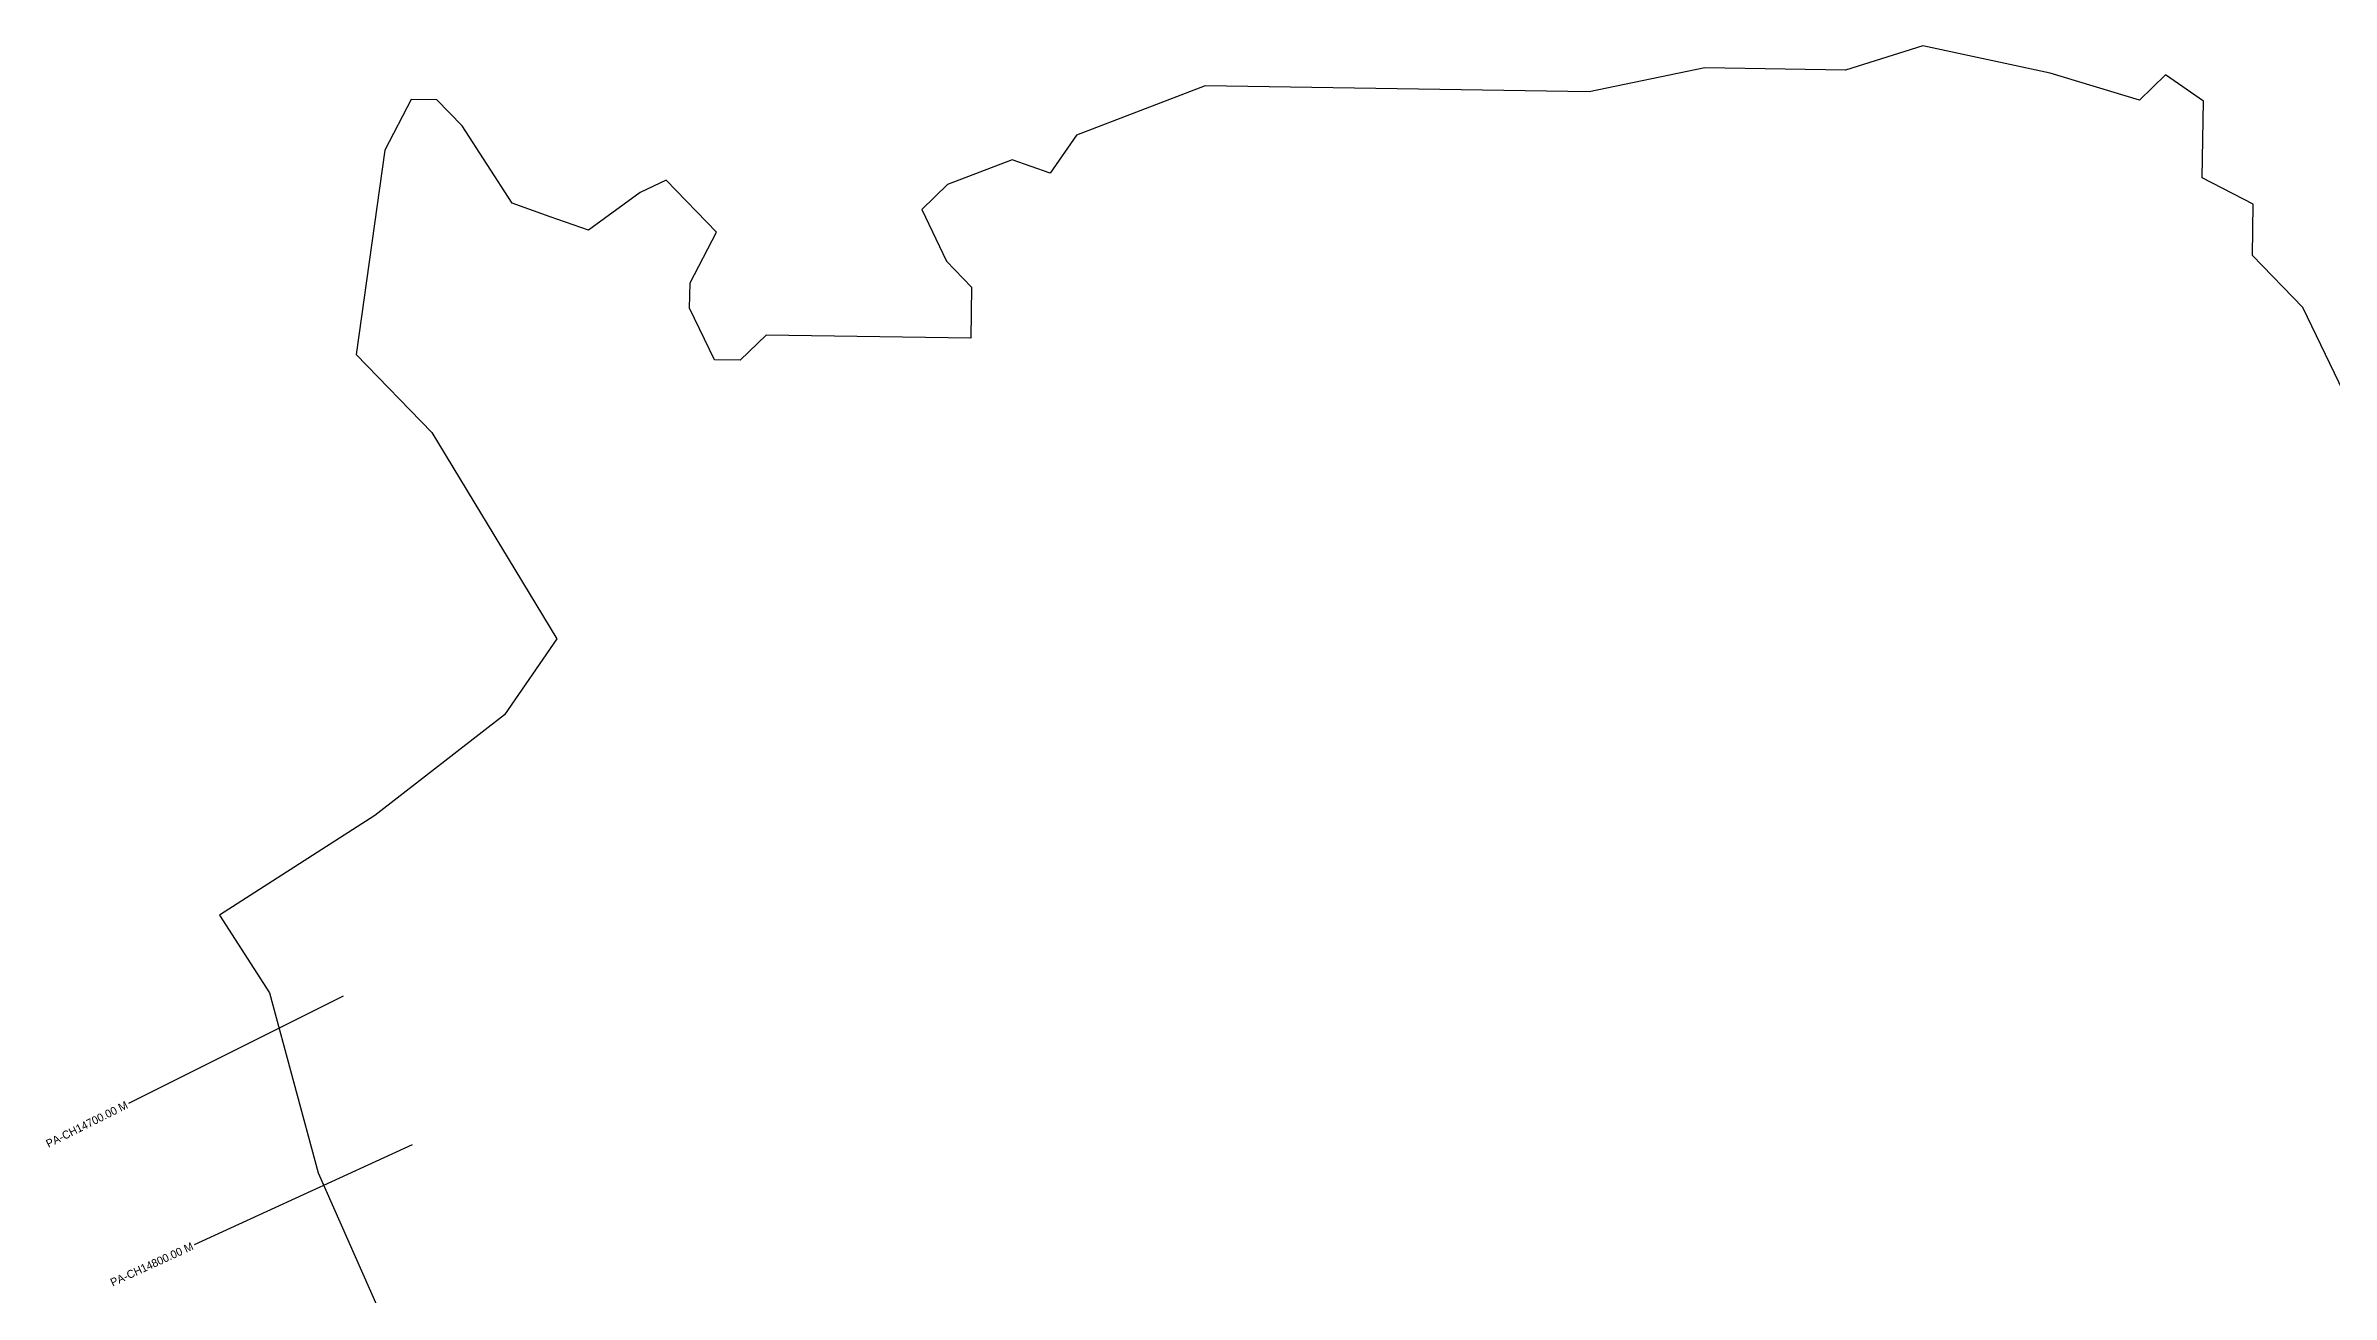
# Model space of a CAD drawing. Header units: metres. Extents: x 261020 to 263268, y 2214018 to 2215854.
# Drawn here: x 261020 to 262448, y 2215074 to 2215854 of the extents above; entities that cross this region are included whole.
import ezdxf
from ezdxf.enums import TextEntityAlignment as Align

# ---------------------------------------------------------------- set-up
doc = ezdxf.new("R2010")
doc.units = ezdxf.units.M
for name, color, linetype in [('CS', 134, 'Continuous'), ('CSMark', 6, 'Continuous'), ('VILLAGE BOUNDRY', 10, 'Continuous')]:
    doc.layers.add(name, color=color, linetype=linetype)

msp = doc.modelspace()

# ---------------------------------------------------------------- linework, layer by layer
at = {"layer": 'CS'}
for p, q in [((261205.9, 2215260), (261071.7, 2215193)), ((261249, 2215167), (261112.7, 2215104.5))]:
    msp.add_line(p, q, dxfattribs=at)
at = {"layer": 'VILLAGE BOUNDRY'}
msp.add_lwpolyline([(262461.4, 2215626.2), (262430.4, 2215690.7), (262398.9, 2215723.2), (262399.4, 2215755.2), (262367.6, 2215771.7), (262368.4, 2215819.7), (262344.6, 2215836), (262328.4, 2215820.3), (262272.6, 2215837.1), (262192.9, 2215854.3), (262144.7, 2215839.1), (262056.7, 2215840.4), (261984.5, 2215825.5), (261744.6, 2215829.2), (261704.3, 2215813.8), (261664.1, 2215798.4), (261647.7, 2215774.7), (261623.9, 2215783), (261583.6, 2215767.6), (261567.4, 2215751.9), (261582.9, 2215719.6), (261598.6, 2215703.4), (261598.1, 2215671.4), (261470.2, 2215673.4), (261453.9, 2215657.6), (261438, 2215657.9), (261422.4, 2215690.1), (261422.7, 2215706.1), (261439.2, 2215737.8), (261407.7, 2215770.3), (261391.5, 2215762.6), (261359.2, 2215739), (261335.3, 2215747.4), (261311.5, 2215755.8), (261280.2, 2215804.3), (261264.5, 2215820.5), (261248.4, 2215820.7), (261232, 2215789), (261214, 2215661.3), (261261.3, 2215612.5), (261339.3, 2215483.4), (261306.6, 2215435.9), (261225.6, 2215373.1), (261128.7, 2215310.6), (261159.9, 2215262.1), (261190.2, 2215149.7), (261236.6, 2215045)], dxfattribs=at)

# ---------------------------------------------------------------- texts
at = {"layer": 'CSMark'}
for s, rotation, p in [('PA-CH14700.00 M', 26.5479, (261070.8, 2215192.5)), ('PA-CH14800.00 M', 24.6298, (261111.8, 2215104.1))]:
    msp.add_text(s, height=5, rotation=rotation, dxfattribs=at).set_placement(p, align=Align.MIDDLE_RIGHT)

doc.saveas('drawing.dxf')
